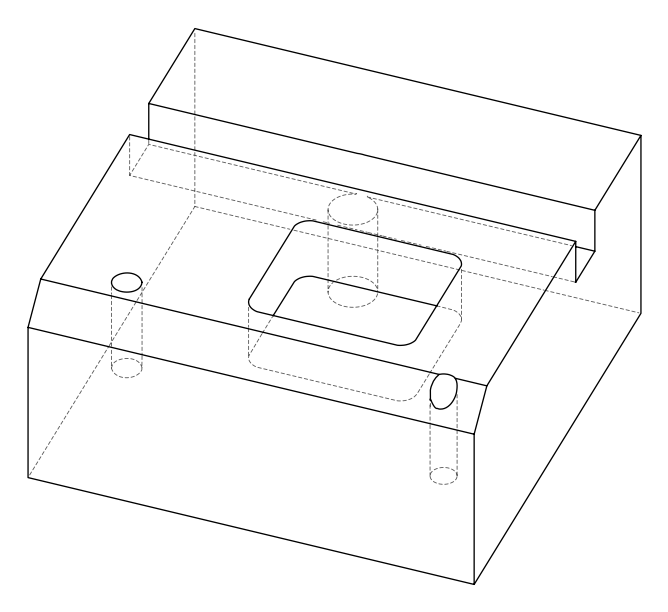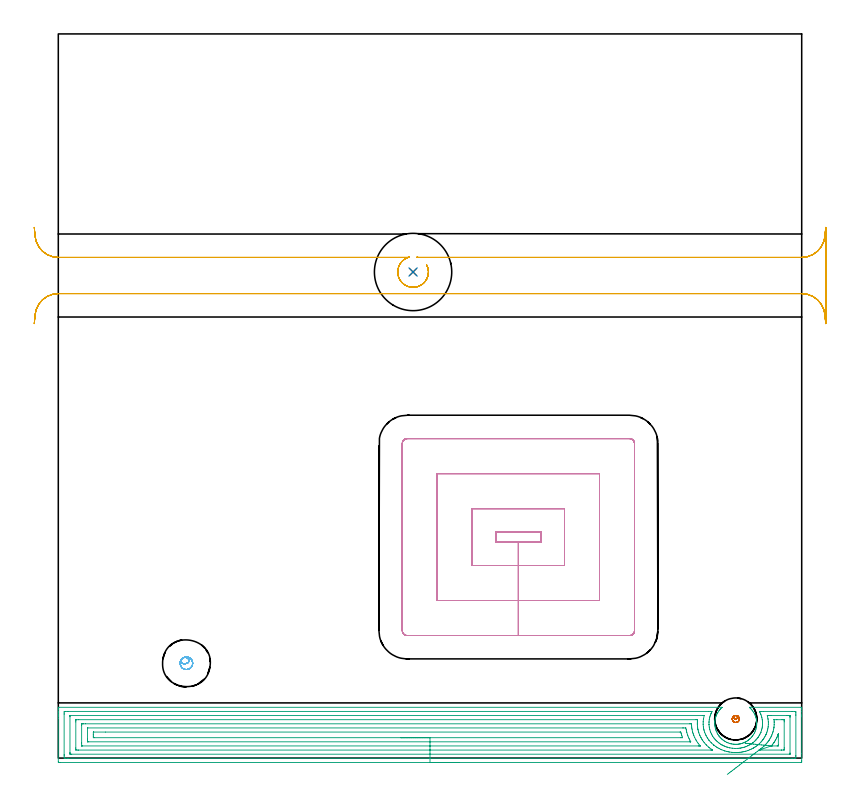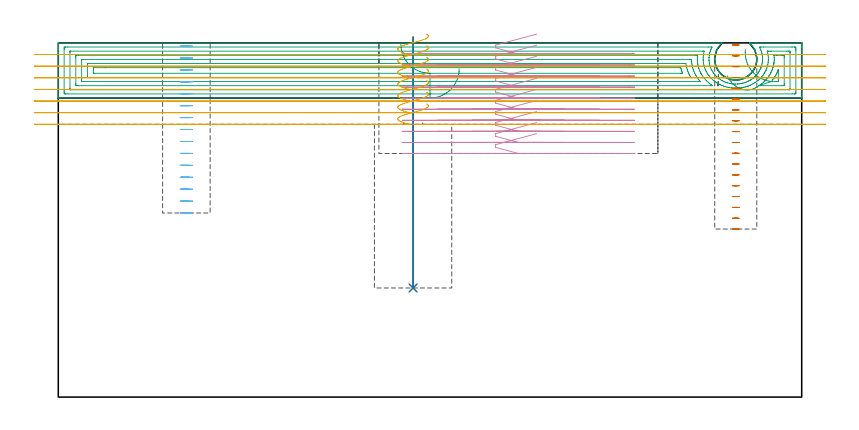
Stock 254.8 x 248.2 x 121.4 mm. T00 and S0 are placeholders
(PLAN: 7 operations, 4 tool changes, 41.4 min)
(1 INDEXABLE_INSERT_DRILL_BLIND_HOLE_FROM_SOLID | STEP1POCKET | NXT0302_005 | 0.35 min | 19004 mm3)
(2 DRILL_TO_ENLARGE_BLIND_HOLE | STEP1POCKET | UGT0301_380 | 0.35 min | 27303 mm3)
(3 AREA_MILL | FG_CHAMFER_SURFACE | UGT0205_001 | 14.44 min | 45490 mm3)
(4 MILL_RECTANGULAR_POCKET | POCKET_RECTANGULAR_STRAIGHT | NXT0201_012 | Follow Part, ap 4, ae 75% | 14.34 min | 299498 mm3)
(5 MILL_RECTANGULAR_SLOT | SLOT_RECTANGULAR | NXT0201_012 | Follow Part, ap 4, ae 75% | 9.81 min | 186563 mm3)
(6 MILL_BLIND_HOLE_FROM_SOLID_MATERIAL | STEP1POCKET_1 | NXT0201_011 | Spiral | 1.28 min | 12168 mm3)
(7 MILL_BLIND_HOLE_FROM_SOLID_MATERIAL_1 | STEP1POCKET_2 | NXT0201_011 | Spiral | 0.83 min | 9509 mm3)
(TOOL NXT0302_005 | Index. Insert Drill 17mm [880-D1700L20-05] | D17 PA176 FL85 Z2)
(TOOL UGT0301_380 | Twist Drill Flat Bottom 26.5 mm | D26.5 PA180 FL165 Z2)
(TOOL UGT0205_001 | Chamfer Mill 20 x 3 x 45 deg. | D20 FL50 Z2)
(TOOL NXT0201_012 | ENDMILL 16mm [2P460-1600-NA 1630] | D16 FL38 Z6)
(TOOL NXT0201_011 | ENDMILL 12mm [2P460-1200-NA 1630] | D12 FL38 Z6)
(OP 1 INDEXABLE_INSERT_DRILL_BLIND_HOLE_FROM_SOLID)
G17 G21 G94 G90
T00 M6
G54
G17 G0 G90 X121.6 Y166.6 S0 M3
G43 Z131.4 H1
G94 G81 G98 Z37.4 F250. R123.4
G80
M5
M2
(OP 2 DRILL_TO_ENLARGE_BLIND_HOLE)
G17 G21 G94 G90
T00 M6
G54
G17 G0 G90 X121.6 Y166.6 S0 M3
G43 Z131.4 H0
G94 G73 G98 Z37.4 F250. Q21. R123.4
G80
M5
M2
(OP 3 AREA_MILL)
G17 G21 G94 G90
T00 M6
G54
G17 G0 G90 X137.4 Y-1.5 S1061 M3
G43 Z131.4 H0
Z112.5
G94 G1 X137.362 Z111.628 F250.
X137.248 Z110.764
X137.059 Z109.912
X136.797 Z109.08
X136.463 Z108.274
X136.06 Z107.5
X135.592 Z106.764
X135.06 Z106.072
X134.471 Z105.429
X133.828 Z104.84
X133.136 Z104.308
X132.4 Z103.84
X131.626 Z103.437
X130.82 Z103.103
X129.988 Z102.841
X129.137 Z102.652
X128.272 Z102.538
X127.4 Z102.5
X0.611
X0.277 Y-1.497 Z102.502
X0.01 Y-1.492 Z102.506
X0. Y-1.222 Z102.776
Y13.565 Z117.56
Y14.174 Z118.168
Y14.734 Z118.731
Y15.063 Z119.059
Y15.624 Z119.62
Y15.952 Z119.947
Y16.609 Z120.609
Y16.987 Z120.987
X0.006 Y17.359 Z121.351
X0.01 Y17.397 Z121.388
X0.165 Y17.4 Z121.4
X227.402
X227.501 Y17.395 Z121.39
X227.494 Y17.353 Z121.352
X227.421 Y17.286 Z121.286
X227.369 Y17.238 Z121.238
X227.093 Y16.972 Z120.972
X226.951 Y16.825 Z120.825
X226.817 Y16.677 Z120.677
X226.691 Y16.53 Z120.53
X226.438 Y16.211 Z120.211
X226.063 Y15.645 Z119.645
X225.815 Y15.207 Z119.207
X225.596 Y14.76 Z118.76
X225.546 Y14.644 Z118.644
X225.406 Y14.261 Z118.261
X225.285 Y13.875 Z117.875
X225.174 Y13.434 Z117.434
X225.091 Y12.99 Z116.99
X225.038 Y12.548 Z116.548
X225.012 Y12.105 Z116.105
X225.013 Y11.662 Z115.662
X225.04 Y11.22 Z115.22
X225.096 Y10.776 Z114.776
X225.181 Y10.335 Z114.335
X225.296 Y9.89 Z113.89
X225.432 Y9.45 Z113.45
X225.546 Y9.158 Z113.158
X225.831 Y8.565 Z112.565
X226.086 Y8.118 Z112.118
X226.37 Y7.68 Z111.68
X226.438 Y7.586 Z111.586
X226.506 Y7.505 Z111.505
X226.774 Y7.184 Z111.183
X226.887 Y7.061 Z111.059
X227.129 Y6.796 Z110.794
X227.33 Y6.602 Z110.6
X227.402 Y6.543 Z110.541
X227.762 Y6.245 Z110.245
X228.223 Y5.9 Z109.9
X228.537 Y5.715 Z109.715
X228.664 Y5.64 Z109.639
X229.115 Y5.405 Z109.402
X229.558 Y5.212 Z109.212
X230.007 Y5.045 Z109.043
X230.067 Y5.026 Z109.024
X230.081 Y5.023 Z109.02
X230.482 Y4.917 Z108.916
X230.57 Y4.898 Z108.897
X230.899 Y4.829 Z108.825
X231.345 Y4.762 Z108.756
X231.54 Y4.745 Z108.736
X231.792 Y4.72 Z108.714
X231.867 Y4.717 Z108.711
X231.894 Y4.716 Z108.709
X232.008 Y4.713 Z108.701
X232.126 Y4.704
X232.134 Y4.703
X232.294 Y4.708 Z108.702
X232.359 Y4.712 Z108.7
X232.461 Z108.704
X232.684 Y4.722 Z108.72
X233.131 Y4.769 Z108.769
X233.24 Y4.787 Z108.787
X233.576 Y4.842 Z108.839
X233.652 Y4.86 Z108.855
X233.834 Y4.898 Z108.897
X233.956 Y4.926 Z108.924
X234.333 Y5.026 Z109.024
X234.431 Y5.059 Z109.057
X234.468 Y5.071 Z109.069
X234.545 Y5.101 Z109.098
X234.917 Y5.243 Z109.242
X235.052 Y5.303 Z109.302
X235.361 Y5.44 Z109.438
X235.438 Y5.482 Z109.478
X235.781 Y5.664 Z109.663
X235.864 Y5.713 Z109.713
X236.191 Y5.91 Z109.91
X236.253 Y5.953 Z109.952
X236.374 Y6.045 Z110.045
X236.538 Y6.172 Z110.167
X236.723 Y6.313 Z110.311
X237.078 Y6.616 Z110.612
X237.145 Y6.673 Z110.67
X237.224 Y6.749 Z110.747
X237.272 Y6.796 Z110.794
X237.664 Y7.231 Z111.229
X237.887 Y7.505 Z111.5
X237.992 Y7.63 Z111.63
X238.037 Y7.686 Z111.686
X238.316 Y8.121 Z112.121
X238.572 Y8.565 Z112.565
X238.761 Y8.95 Z112.95
X238.93 Y9.342 Z113.342
X238.967 Y9.45 Z113.45
X239.104 Y9.89 Z113.89
X239.219 Y10.335 Z114.335
X239.304 Y10.776 Z114.776
X239.36 Y11.22 Z115.22
X239.387 Y11.662 Z115.662
X239.388 Y12.105 Z116.105
X239.362 Y12.548 Z116.548
X239.309 Y12.99 Z116.99
X239.226 Y13.434 Z117.434
X239.113 Y13.875 Z117.875
X238.93 Y14.457 Z118.457
X238.801 Y14.76 Z118.76
X238.585 Y15.207 Z119.207
X238.338 Y15.645 Z119.645
X238.037 Y16.112 Z120.112
X237.876 Y16.323 Z120.323
X237.709 Y16.53 Z120.53
X237.516 Y16.751 Z120.751
X237.306 Y16.972 Z120.972
X237.224 Y17.052 Z121.052
X237.077 Y17.194 Z121.193
X236.93 Y17.326 Z121.325
X236.89 Y17.374 Z121.373
X236.977 Y17.391 Z121.39
X237.199 Y17.398 Z121.398
X254.635 Y17.4 Z121.4
X254.79 Y17.397 Z121.388
X254.794 Y17.359 Z121.351
X254.8 Y16.987 Z120.986
Y16.609 Z120.609
Y15.952 Z119.947
Y14.734 Z118.731
Y14.174 Z118.168
Y1.504 Z105.501
Y-0.941 Z103.056
X254.798 Y-1.223 Z102.774
X254.79 Y-1.492 Z102.506
X254.521 Y-1.499 Z102.499
X127.4 Y-1.5 Z102.5
Y-0.086 Z103.914
X3.324
X2.429 Y-0.084 Z103.916
X2.397 Y-0.082 Z103.918
X2.01 Y-0.052 Z103.948
X2.003 Y0.341 Z104.341
X2.001 Y0.837 Z104.837
X2. Y1.232 Z105.232
X2.001 Y15.063 Z119.063
X2.002 Y15.456 Z119.456
X2.01 Y15.952 Z119.952
X2.366 Y15.983 Z119.983
X2.397 Y15.984 Z119.984
X3.256 Y15.986 Z119.986
X222.904
X223.8 Y15.983 Z119.983
X223.831 Y15.981 Z119.981
X224.072 Y15.952 Z119.952
X223.992 Y15.792 Z119.792
X223.831 Y15.474 Z119.474
X223.701 Y15.193 Z119.193
X223.646 Y15.063 Z119.063
X223.457 Y14.546 Z118.546
X223.34 Y14.174 Z118.174
X223.258 Y13.855 Z117.855
X223.139 Y13.285 Z117.285
X223.109 Y13.115 Z117.115
X223.033 Y12.396 Z116.396
X223.027 Y12.307 Z116.307
X223.028 Y11.506 Z115.506
X223.03 Y11.414 Z115.414
X223.119 Y10.617 Z114.617
X223.156 Y10.4 Z114.4
X223.315 Y9.728 Z113.728
X223.47 Y9.199 Z113.199
X223.606 Y8.839 Z112.839
X223.831 Y8.34 Z112.34
X224.036 Y7.95 Z111.95
X224.298 Y7.485 Z111.485
X224.583 Y7.061 Z111.061
X224.724 Y6.869 Z110.869
X225.045 Y6.487 Z110.487
X225.329 Y6.172 Z110.172
X225.617 Y5.873 Z109.873
X225.93 Y5.595 Z109.595
X226.31 Y5.283 Z109.283
X226.509 Y5.133 Z109.133
X227.028 Y4.766 Z108.766
X227.402 Y4.545 Z108.545
X227.462 Y4.512 Z108.512
X227.69 Y4.394 Z108.394
X228.095 Y4.195 Z108.195
X228.295 Y4.108 Z108.108
X228.784 Y3.907 Z107.907
X229.188 Y3.762 Z107.762
X229.3 Y3.727 Z107.727
X230.09 Y3.523 Z107.523
X230.178 Y3.504 Z107.504
X230.974 Y3.377 Z107.377
X231.118 Y3.361 Z107.361
X231.867 Y3.303 Z107.303
X232.077 Y3.295 Z107.295
X232.76 Y3.314 Z107.314
X232.939 Y3.326 Z107.326
X233.652 Y3.409 Z107.409
X233.737 Y3.42 Z107.42
X234.228 Y3.504 Z107.504
X234.585 Y3.583 Z107.583
X234.638 Y3.596 Z107.596
X235.096 Y3.726 Z107.726
X235.438 Y3.841 Z107.841
X235.838 Y3.995 Z107.995
X236.331 Y4.207 Z108.207
X236.459 Y4.266 Z108.266
X236.712 Y4.394 Z108.394
X237.042 Y4.575 Z108.575
X237.224 Y4.682 Z108.682
X237.595 Y4.913 Z108.913
X238.108 Y5.287 Z109.287
X238.117 Y5.294 Z109.294
X238.591 Y5.7 Z109.7
X238.733 Y5.823 Z109.823
X239.01 Y6.094 Z110.094
X239.047 Y6.134 Z110.134
X239.08 Y6.172 Z110.172
X239.459 Y6.614 Z110.614
X239.824 Y7.061 Z111.061
X239.858 Y7.105 Z111.105
X239.903 Y7.172 Z111.172
X240.198 Y7.656 Z111.656
X240.367 Y7.95 Z111.95
X240.514 Y8.23 Z112.23
X240.795 Y8.821 Z112.821
X240.801 Y8.834 Z112.834
X240.803 Y8.839 Z112.839
X241.021 Y9.503 Z113.503
X241.085 Y9.728 Z113.728
X241.204 Y10.211 Z114.211
X241.281 Y10.617 Z114.617
X241.327 Y10.977 Z114.977
X241.369 Y11.506 Z115.506
X241.378 Y11.816 Z115.816
X241.363 Y12.396 Z116.396
X241.336 Y12.747 Z116.747
X241.261 Y13.285 Z117.285
X241.154 Y13.817 Z117.817
X241.057 Y14.174 Z118.174
X240.997 Y14.374 Z118.374
X240.795 Y14.978 Z118.978
X240.76 Y15.063 Z119.063
X240.733 Y15.125 Z119.125
X240.469 Y15.665 Z119.665
X240.329 Y15.952 Z119.952
X240.766 Y15.982 Z119.982
X240.795 Y15.983 Z119.983
X241.656 Y15.984 Z119.984
X251.477 Y15.985 Z119.985
X252.371 Y15.984 Z119.984
X252.403 Y15.982 Z119.982
X252.79 Y15.952 Z119.952
X252.797 Y15.56 Z119.56
X252.799 Y15.063 Z119.063
X252.8 Y14.668 Z118.668
X252.799 Y0.837 Z104.837
X252.798 Y0.444 Z104.444
X252.79 Y-0.052 Z103.948
X252.434 Y-0.083 Z103.917
X252.403 Y-0.084 Z103.916
X251.544 Y-0.086 Z103.914
X127.4
Y1.328 Z105.328
X4.582 Y1.329 Z105.329
X4.183 Y1.331 Z105.331
X4.05 Y1.333 Z105.333
X4.011 Y1.335 Z105.335
X4.007 Y1.423 Z105.423
X4.003 Y1.544 Z105.544
X4.001 Y1.726 Z105.726
X4. Y1.908 Z105.908
X4.001 Y14.174 Z118.174
X4.002 Y14.354 Z118.354
X4.01 Y14.537 Z118.537
X4.017 Y14.566 Z118.566
X4.034 Y14.567 Z118.567
X4.083 Y14.57 Z118.57
X4.183 Y14.571 Z118.571
X220.753
X221.152 Y14.569 Z118.569
X221.285 Y14.568 Z118.568
X221.38 Y14.565 Z118.565
X221.152 Y13.499 Z117.499
X221.12 Y13.317 Z117.317
X221.116 Y13.285 Z117.285
X221.039 Y12.509 Z116.509
X221.035 Y12.396 Z116.396
X221.025 Y11.633 Z115.633
X221.031 Y11.506 Z115.506
X221.099 Y10.67 Z114.67
X221.106 Y10.617 Z114.617
X221.152 Y10.297 Z114.297
X221.281 Y9.728 Z113.728
X221.321 Y9.56 Z113.56
X221.539 Y8.839 Z112.839
X221.787 Y8.207 Z112.207
X221.909 Y7.95 Z111.95
X222.045 Y7.672 Z111.672
X222.39 Y7.061 Z111.061
X222.602 Y6.721 Z110.721
X222.938 Y6.224 Z110.224
X222.978 Y6.172 Z110.172
X223.152 Y5.959 Z109.959
X223.762 Y5.283 Z109.283
X223.831 Y5.211 Z109.211
X224.647 Y4.47 Z108.47
X224.724 Y4.407 Z108.407
X224.742 Y4.394 Z108.394
X225.25 Y4.026 Z108.026
X225.617 Y3.771 Z107.771
X226.055 Y3.504 Z107.504
X226.509 Y3.257 Z107.257
X227.013 Y3.003 Z107.003
X227.402 Y2.84 Z106.84
X227.96 Y2.615 Z106.615
X228.295 Y2.496 Z106.496
X228.473 Y2.438 Z106.438
X229.188 Y2.255 Z106.255
X229.66 Y2.145 Z106.145
X230.081 Y2.074 Z106.074
X230.726 Y1.973 Z105.973
X230.974 Y1.949 Z105.949
X231.698 Y1.894 Z105.894
X231.867 Y1.887 Z105.887
X232.592 Y1.893 Z105.893
X232.76 Y1.898 Z105.898
X233.113 Y1.917 Z105.917
X233.429 Y1.949 Z105.949
X233.652 Y1.975 Z105.975
X234.219 Y2.051 Z106.051
X234.545 Y2.109 Z106.109
X234.97 Y2.193 Z106.193
X235.438 Y2.305 Z106.305
X235.684 Y2.371 Z106.371
X236.331 Y2.57 Z106.57
X236.365 Y2.582 Z106.582
X236.454 Y2.615 Z106.615
X236.999 Y2.839 Z106.839
X237.224 Y2.936 Z106.936
X237.617 Y3.113 Z107.113
X238.117 Y3.37 Z107.37
X238.204 Y3.418 Z107.418
X238.356 Y3.504 Z107.504
X238.759 Y3.754 Z107.754
X239.01 Y3.913 Z107.913
X239.286 Y4.118 Z108.118
X239.651 Y4.394 Z108.394
X239.79 Y4.505 Z108.505
X239.903 Y4.599 Z108.599
X240.269 Y4.918 Z108.918
X240.643 Y5.283 Z109.283
X240.718 Y5.36 Z109.36
X240.795 Y5.444 Z109.444
X241.131 Y5.837 Z109.837
X241.409 Y6.172 Z110.172
X241.532 Y6.328 Z110.328
X241.688 Y6.539 Z110.539
X241.891 Y6.859 Z110.859
X242.013 Y7.061 Z111.061
X242.221 Y7.42 Z111.42
X242.495 Y7.95 Z111.95
X242.523 Y8.008 Z112.008
X242.581 Y8.133 Z112.133
X242.783 Y8.638 Z112.638
X242.852 Y8.839 Z112.839
X243.005 Y9.306 Z113.306
X243.115 Y9.728 Z113.728
X243.185 Y10.016 Z114.016
X243.289 Y10.617 Z114.617
X243.312 Y10.778 Z114.778
X243.373 Y11.506 Z115.506
X243.378 Y11.602 Z115.602
X243.367 Y12.396 Z116.396
X243.362 Y12.507 Z116.507
X243.271 Y13.285 Z117.285
X243.237 Y13.521 Z117.521
X243.092 Y14.174 Z118.174
X243.044 Y14.387 Z118.387
X243.013 Y14.524 Z118.524
X243.005 Y14.558 Z118.558
X243.022 Y14.563 Z118.563
X243.08 Y14.566 Z118.566
X243.474 Y14.569 Z118.569
X243.969 Y14.57 Z118.57
X244.367
X249.724 Y14.571 Z118.571
X250.219
X250.617 Y14.568 Z118.568
X250.749 Y14.566 Z118.566
X250.789 Y14.564 Z118.564
X250.793 Y14.477 Z118.477
X250.797 Y14.356 Z118.356
X250.799 Y14.174 Z118.174
X250.8 Y13.992 Z117.992
X250.799 Y1.726 Z105.726
X250.798 Y1.546 Z105.546
X250.79 Y1.363 Z105.363
X250.783 Y1.334 Z105.334
X250.766 Y1.333 Z105.333
X250.717 Y1.33 Z105.33
X250.617 Y1.329 Z105.329
X127.4 Y1.328 Z105.328
Y2.743 Z106.743
X6.862
X6.733 Y2.744 Z106.744
X6.073 Y2.75 Z106.75
X6.01 Y2.762 Z106.762
X6.007 Y2.859 Z106.859
X6.003 Y3.064 Z107.064
X6. Y3.473 Z107.473
Y12.396 Z116.396
X6.003 Y12.825 Z116.825
X6.007 Y13.039 Z117.039
X6.01 Y13.14 Z117.14
X6.103 Y13.151 Z117.151
X6.862 Y13.156 Z117.156
X6.99 Y13.157 Z117.157
X218.602
X218.885 Y13.154 Z117.154
X219.027 Y13.15 Z117.15
X219.084 Y13.147 Z117.147
X219.082 Y13.106 Z117.106
X219.053 Y12.707 Z116.707
X219.036 Y12.396 Z116.396
X219.027 Y11.844 Z115.844
X219.031 Y11.506 Z115.506
X219.076 Y10.907 Z114.907
X219.109 Y10.617 Z114.617
X219.152 Y10.285 Z114.285
X219.224 Y9.87 Z113.87
X219.256 Y9.728 Z113.728
X219.366 Y9.252 Z113.252
X219.488 Y8.839 Z112.839
X219.542 Y8.665 Z112.665
X219.818 Y7.95 Z111.95
X219.937 Y7.673 Z111.673
X220.198 Y7.122 Z111.122
X220.231 Y7.061 Z111.061
X220.259 Y7.011 Z111.011
X220.57 Y6.475 Z110.475
X220.759 Y6.172 Z110.172
X221.152 Y5.598 Z109.598
X221.405 Y5.283 Z109.283
X222.045 Y4.558 Z108.558
X222.203 Y4.394 Z108.394
X222.938 Y3.728 Z107.728
X223.196 Y3.504 Z107.504
X223.831 Y3.028 Z107.028
X224.175 Y2.773 Z106.773
X224.203 Y2.752 Z106.752
X224.178 Y2.75 Z106.75
X224.063 Y2.746 Z106.746
X223.831 Y2.743 Z106.743
X223.703
X127.4
Y4.157 Z108.157
X8.251 Y4.158 Z108.158
X8.125 Y4.16 Z108.16
X8.041 Y4.164 Z108.164
X8.009 Y4.167 Z108.167
X8.008 Y4.18 Z108.18
X8.004 Y4.394 Z108.394
X8. Y5.038 Z109.038
Y5.283 Z109.283
X8.001 Y11.261 Z115.261
X8.005 Y11.506 Z115.506
X8.01 Y11.667 Z115.667
X8.022 Y11.736 Z115.736
X8.172 Y11.739 Z115.739
X8.411 Y11.742 Z115.742
X8.647 Y11.743 Z115.743
X9.303
X216.45
X216.688 Y11.742 Z115.742
X216.925 Y11.738 Z115.738
X216.991 Y11.736 Z115.736
X217.012 Y11.729 Z115.729
X217.052 Y11.144 Z115.144
X217.104 Y10.617 Z114.617
X217.162 Y10.145 Z114.145
X217.241 Y9.728 Z113.728
X217.396 Y9.023 Z113.023
X217.447 Y8.839 Z112.839
X217.581 Y8.379 Z112.379
X217.74 Y7.95 Z111.95
X217.837 Y7.694 Z111.694
X218.12 Y7.061 Z111.061
X218.474 Y6.362 Z110.362
X218.579 Y6.172 Z110.172
X218.714 Y5.932 Z109.932
X219.146 Y5.283 Z109.283
X219.366 Y4.961 Z108.961
X219.83 Y4.394 Z108.394
X219.95 Y4.248 Z108.248
X219.992 Y4.197 Z108.197
X220.012 Y4.168 Z108.168
X220.013 Y4.164 Z108.164
X219.999 Y4.162 Z108.162
X219.842 Y4.159 Z108.159
X219.604 Y4.157 Z108.157
X219.366
X127.4
Y5.571 Z109.571
X10.433 Y5.572 Z109.572
X10.142 Y5.573 Z109.573
X10.055 Y5.576 Z109.576
X10.018 Y5.578 Z109.578
X10.01 Y5.595 Z109.595
X10.003 Y5.71 Z109.71
X10.001 Y6.172 Z110.172
X10. Y6.603 Z110.603
X10.002 Y10.158 Z114.158
X10.008 Y10.303 Z114.303
X10.01 Y10.322 Z114.322
X10.02 Y10.324 Z114.324
X10.056 Y10.327 Z114.327
X10.131 Y10.328 Z114.328
X214.009 Y10.329 Z114.329
X214.3 Y10.328 Z114.328
X214.902 Y10.324 Z114.324
X215.094 Y10.322 Z114.322
X215.216 Y9.728 Z113.728
X215.299 Y9.333 Z113.333
X215.418 Y8.839 Z112.839
X215.613 Y8.132 Z112.132
X215.675 Y7.95 Z111.95
X215.795 Y7.617 Z111.617
X216.026 Y7.061 Z111.061
X216.195 Y6.663 Z110.663
X216.447 Y6.172 Z110.172
X216.688 Y5.707 Z109.707
X216.734 Y5.618 Z109.618
X216.75 Y5.583 Z109.583
X216.751 Y5.575 Z109.575
X216.75 Y5.574 Z109.574
X216.73 Y5.572 Z109.572
X216.688 Y5.571 Z109.571
X216.398
X127.4
Y6.985 Z110.985
X12.294 Y6.986 Z110.986
X12.219 Y6.987 Z110.987
X12.143 Y6.989 Z110.989
X12.01 Y6.995 Z110.995
X12.007 Y7.061 Z111.061
X12.002 Y7.277 Z111.277
X12. Y7.95 Z111.95
X12.001 Y8.167 Z112.167
X12.008 Y8.839 Z112.839
X12.01 Y8.892 Z112.892
X12.023 Y8.908 Z112.908
X12.067 Y8.911 Z112.911
X12.144 Y8.914 Z112.914
X16.147 Y8.915 Z112.915
X213.116 Y8.914 Z112.914
X213.192 Y8.912 Z112.912
X213.337 Y8.908 Z112.908
X213.372 Y8.839 Z112.839
X213.47 Y8.487 Z112.487
X213.631 Y7.95 Z111.95
X213.724 Y7.654 Z111.654
X213.892 Y7.178 Z111.178
X213.937 Y7.061 Z111.061
X213.957 Y7.008 Z111.008
X213.96 Y6.995 Z110.995
X213.959 Y6.994 Z110.994
X213.925 Y6.992 Z110.992
X213.724 Y6.988 Z110.988
X213.42 Y6.986 Z110.986
X213.268 Y6.985 Z110.985
X127.4
X126.528 Z111.023
X125.664 Z111.137
X124.812 Z111.326
X123.98 Z111.588
X123.174 Z111.922
X122.4 Z112.325
X121.664 Z112.794
X120.972 Z113.325
X120.329 Z113.914
X119.74 Z114.557
X119.208 Z115.25
X118.74 Z115.985
X118.337 Z116.759
X118.003 Z117.565
X117.741 Z118.397
X117.552 Z119.249
X117.438 Z120.114
X117.4 Z120.985
G0 Z131.4
X229.298 Y-5.602
Z110.101
G1 X229.683 Y-5.307 Z109.376
X230.117 Y-4.975 Z108.696
X230.597 Y-4.608 Z108.066
X231.118 Y-4.209 Z107.491
X231.677 Y-3.781 Z106.976
X232.27 Y-3.327 Z106.524
X232.891 Y-2.852 Z106.139
X233.537 Y-2.357 Z105.823
X234.202 Y-1.848 Z105.58
X234.882 Y-1.328 Z105.41
X235.57 Y-0.801 Z105.316
X236.263 Y-0.271 Z105.297
X236.954 Y0.259 Z105.355
X237.639 Y0.783 Z105.488
X238.311 Y1.298 Z105.696
X238.967 Y1.8 Z105.977
X239.601 Y2.285 Z106.329
X240.208 Y2.75 Z106.75
X240.247 Y2.78 Z106.78
X240.328 Y2.839 Z106.839
X240.407 Y2.895 Z106.895
X240.47 Y2.94 Z106.94
X240.633 Y3.06 Z107.06
X240.795 Y3.182 Z107.182
X240.977 Y3.323 Z107.323
X241.203 Y3.504 Z107.504
X241.688 Y3.913 Z107.913
X241.942 Y4.141 Z108.141
X242.199 Y4.394 Z108.394
X242.386 Y4.588 Z108.588
X242.581 Y4.798 Z108.798
X242.806 Y5.059 Z109.059
X242.992 Y5.283 Z109.283
X243.206 Y5.55 Z109.55
X243.474 Y5.902 Z109.902
X243.582 Y6.065 Z110.065
X243.648 Y6.172 Z110.172
X243.918 Y6.619 Z110.619
X244.166 Y7.061 Z111.061
X244.236 Y7.191 Z111.191
X244.367 Y7.449 Z111.449
X244.521 Y7.796 Z111.796
X244.584 Y7.95 Z111.95
X244.771 Y8.436 Z112.436
X244.905 Y8.839 Z112.839
X244.988 Y9.11 Z113.11
X245.15 Y9.728 Z113.728
X245.171 Y9.817 Z113.817
X245.26 Y10.305 Z114.305
X245.301 Y10.577 Z114.577
X245.305 Y10.617 Z114.617
X245.369 Y11.397 Z115.397
X245.372 Y11.506 Z115.506
X245.371 Y12.284 Z116.284
X245.365 Y12.396 Z116.396
X245.313 Y13.135 Z117.135
X245.318 Y13.15 Z117.15
X245.339 Y13.152 Z117.152
X245.391 Y13.154 Z117.154
X246.153 Y13.156 Z117.156
X246.282
X248.068
X248.727 Y13.15 Z117.15
X248.79 Y13.138 Z117.138
X248.793 Y13.041 Z117.041
X248.797 Y12.836 Z116.836
X248.8 Y12.427 Z116.427
Y3.504 Z107.504
X248.797 Y3.075 Z107.075
X248.793 Y2.861 Z106.861
X248.79 Y2.76 Z106.76
X248.697 Y2.749 Z106.749
X247.938 Y2.744 Z106.744
X247.81 Y2.743 Z106.743
X240.667
X240.208 Y2.75 Z106.75
X244.394 Y4.166 Z108.166
X244.88 Y4.772 Z108.772
X245.26 Y5.258 Z109.258
X245.27 Y5.272 Z109.272
X245.277 Y5.283 Z109.283
X245.61 Y5.823 Z109.823
X245.819 Y6.172 Z110.172
X245.94 Y6.384 Z110.384
X246.153 Y6.778 Z110.778
X246.247 Y6.967 Z110.967
X246.29 Y7.061 Z111.061
X246.415 Y7.344 Z111.344
X246.518 Y7.586 Z111.586
X246.665 Y7.95 Z111.95
X246.689 Y8.014 Z112.014
X246.768 Y8.227 Z112.227
X246.777 Y8.246 Z112.246
X246.786 Y8.264 Z112.264
X246.79 Y8.25 Z112.25
X246.797 Y8.197 Z112.197
X246.799 Y7.95 Z111.95
X246.8 Y7.626 Z111.626
X246.799 Y4.639 Z108.639
X246.795 Y4.394 Z108.394
X246.79 Y4.233 Z108.233
X246.778 Y4.164 Z108.164
X246.628 Y4.161 Z108.161
X246.389 Y4.158 Z108.158
X244.785 Y4.157 Z108.157
X244.626 Y4.158 Z108.158
X244.499 Y4.16 Z108.16
X244.416 Y4.164 Z108.164
X244.394 Y4.166 Z108.166
X243.535 Y4.253 Z108.292
X242.691 Y4.339 Z108.492
X241.866 Y4.423 Z108.766
X241.069 Y4.504 Z109.11
X240.305 Y4.582 Z109.524
X239.579 Y4.656 Z110.002
X238.898 Y4.725 Z110.543
X238.266 Y4.789 Z111.141
X237.688 Y4.848 Z111.792
X237.169 Y4.901 Z112.491
X236.713 Y4.947 Z113.233
X236.323 Y4.987 Z114.012
X236.001 Y5.019 Z114.823
X235.752 Y5.045 Z115.658
X235.575 Y5.063 Z116.512
X235.474 Y5.073 Z117.379
X235.448 Y5.076 Z118.251
X235.497 Y5.071 Z119.122
G0 Z131.4
M5
M2
(OP 4 MILL_RECTANGULAR_POCKET)
G17 G21 G94 G90
T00 M6
G54
G17 G0 G90 X163.941 Y77.5 S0 M3
G43 Z131.4 H1
Z124.4
G94 G1 X149.9 Z120.638 F250.
Y74. Z119.7
X157.7 Z117.61
X165.5 F500.
Y77.5
X149.9
Y74.
X157.7
Y66.
X173.5
Y85.5
X141.9
Y66.
X157.7
Y54.
X185.5
Y97.5
X129.9
Y54.
X157.7
Y42.
X195.8
G3 X197.5 Y43.7 R1.7
G1 Y107.8
G3 X195.8 Y109.5 R1.7
G1 X119.6
G3 X117.9 Y107.8 R1.7
G1 Y43.7
G3 X119.6 Y42. R1.7
G1 X157.7
X158.7
G0 X163.941 Y77.5 Z120.61
G1 X149.9 Z116.848 F250.
Y74. Z115.91
X157.7 Z113.82
X165.5 F500.
Y77.5
X149.9
Y74.
X157.7
Y66.
X173.5
Y85.5
X141.9
Y66.
X157.7
Y54.
X185.5
Y97.5
X129.9
Y54.
X157.7
Y42.
X195.8
G3 X197.5 Y43.7 R1.7
G1 Y107.8
G3 X195.8 Y109.5 R1.7
G1 X119.6
G3 X117.9 Y107.8 R1.7
G1 Y43.7
G3 X119.6 Y42. R1.7
G1 X157.7
X158.7
G0 X163.941 Y77.5 Z116.82
G1 X149.9 Z113.058 F250.
Y74. Z112.12
X157.7 Z110.03
X165.5 F500.
Y77.5
X149.9
Y74.
X157.7
Y66.
X173.5
Y85.5
X141.9
Y66.
X157.7
Y54.
X185.5
Y97.5
X129.9
Y54.
X157.7
Y42.
X195.8
G3 X197.5 Y43.7 R1.7
G1 Y107.8
G3 X195.8 Y109.5 R1.7
G1 X119.6
G3 X117.9 Y107.8 R1.7
G1 Y43.7
G3 X119.6 Y42. R1.7
G1 X157.7
X158.7
G0 X163.941 Y77.5 Z113.03
G1 X149.9 Z109.268 F250.
Y74. Z108.33
X157.7 Z106.24
X165.5 F500.
Y77.5
X149.9
Y74.
X157.7
Y66.
X173.5
Y85.5
X141.9
Y66.
X157.7
Y54.
X185.5
Y97.5
X129.9
Y54.
X157.7
Y42.
X195.8
G3 X197.5 Y43.7 R1.7
G1 Y107.8
G3 X195.8 Y109.5 R1.7
G1 X119.6
G3 X117.9 Y107.8 R1.7
G1 Y43.7
G3 X119.6 Y42. R1.7
G1 X157.7
X158.7
G0 X163.941 Y77.5 Z109.24
G1 X149.9 Z105.478 F250.
Y74. Z104.54
X157.7 Z102.45
X165.5 F500.
Y77.5
X149.9
Y74.
X157.7
Y66.
X173.5
Y85.5
X141.9
Y66.
X157.7
Y54.
X185.5
Y97.5
X129.9
Y54.
X157.7
Y42.
X195.8
G3 X197.5 Y43.7 R1.7
G1 Y107.8
G3 X195.8 Y109.5 R1.7
G1 X119.6
G3 X117.9 Y107.8 R1.7
G1 Y43.7
G3 X119.6 Y42. R1.7
G1 X157.7
X158.7
G0 X163.941 Y77.5 Z105.45
G1 X149.9 Z101.688 F250.
Y74. Z100.75
X157.7 Z98.66
X165.5 F500.
Y77.5
X149.9
Y74.
X157.7
Y66.
X173.5
Y85.5
X141.9
Y66.
X157.7
Y54.
X185.5
Y97.5
X129.9
Y54.
X157.7
Y42.
X195.8
G3 X197.5 Y43.7 R1.7
G1 Y107.8
G3 X195.8 Y109.5 R1.7
G1 X119.6
G3 X117.9 Y107.8 R1.7
G1 Y43.7
G3 X119.6 Y42. R1.7
G1 X157.7
X158.7
G0 X163.941 Y77.5 Z101.66
G1 X149.9 Z97.898 F250.
Y74. Z96.96
X157.7 Z94.87
X165.5 F500.
Y77.5
X149.9
Y74.
X157.7
Y66.
X173.5
Y85.5
X141.9
Y66.
X157.7
Y54.
X185.5
Y97.5
X129.9
Y54.
X157.7
Y42.
X195.8
G3 X197.5 Y43.7 R1.7
G1 Y107.8
G3 X195.8 Y109.5 R1.7
G1 X119.6
G3 X117.9 Y107.8 R1.7
G1 Y43.7
G3 X119.6 Y42. R1.7
G1 X157.7
X158.7
G0 X163.941 Y77.5 Z97.87
G1 X149.9 Z94.108 F250.
Y74. Z93.17
X157.7 Z91.08
X165.5 F500.
Y77.5
X149.9
Y74.
X157.7
Y66.
X173.5
Y85.5
X141.9
Y66.
X157.7
Y54.
X185.5
Y97.5
X129.9
Y54.
X157.7
Y42.
X195.8
G3 X197.5 Y43.7 R1.7
G1 Y107.8
G3 X195.8 Y109.5 R1.7
G1 X119.6
G3 X117.9 Y107.8 R1.7
G1 Y43.7
G3 X119.6 Y42. R1.7
G1 X157.7
X158.7
G0 X163.941 Y77.5 Z94.08
G1 X149.9 Z90.318 F250.
Y74. Z89.38
X157.7 Z87.29
X165.5 F500.
Y77.5
X149.9
Y74.
X157.7
Y66.
X173.5
Y85.5
X141.9
Y66.
X157.7
Y54.
X185.5
Y97.5
X129.9
Y54.
X157.7
Y42.
X195.8
G3 X197.5 Y43.7 R1.7
G1 Y107.8
G3 X195.8 Y109.5 R1.7
G1 X119.6
G3 X117.9 Y107.8 R1.7
G1 Y43.7
G3 X119.6 Y42. R1.7
G1 X157.7
X158.7
G0 X163.941 Y77.5 Z90.29
G1 X149.9 Z86.528 F250.
Y74. Z85.59
X157.7 Z83.5
X165.5 F500.
Y77.5
X149.9
Y74.
X157.7
Y66.
X173.5
Y85.5
X141.9
Y66.
X157.7
Y54.
X185.5
Y97.5
X129.9
Y54.
X157.7
Y42.
X195.8
G3 X197.5 Y43.7 R1.7
G1 Y107.8
G3 X195.8 Y109.5 R1.7
G1 X119.6
G3 X117.9 Y107.8 R1.7
G1 Y43.7
G3 X119.6 Y42. R1.7
G1 X157.7
X158.7
G0 Z131.4
M5
M2
(OP 5 MILL_RECTANGULAR_SLOT)
G17 G21 G94 G90
T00 M6
G54
G17 G0 G90 X-8.23 Y148.903 S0 M3
G43 Z131.4 H1
Z117.414
G94 G1 X-7.97 Y151.892 F250.
G2 X0. Y159.2 R8. F500.
G1 X254.8
G2 X262.77 Y151.892 R8.
G1 X263.03 Y148.904 F250.
Y181.896
X262.77 Y178.908
G2 X254.8 Y171.6 R8. F500.
G1 X123.381
X122.933 Y171.688
G0 X126.189 Y169.134 Z124.4
G1 X126.466 Y168.599 Z124.238 F250.
X126.736 Y167.733 Z123.995
X126.855 Y166.834 Z123.752
X126.817 Y165.928 Z123.509
X126.624 Y165.042 Z123.266
X126.282 Y164.202 Z123.023
X125.8 Y163.434 Z122.78
X125.194 Y162.759 Z122.537
X124.481 Y162.199 Z122.294
X123.682 Y161.77 Z122.051
X122.821 Y161.484 Z121.808
X121.924 Y161.35 Z121.565
X121.6 Z121.479
X121.276 Z121.392
X120.379 Y161.484 Z121.149
X119.518 Y161.77 Z120.906
X118.719 Y162.199 Z120.663
X118.006 Y162.759 Z120.42
X117.4 Y163.434 Z120.177
X116.918 Y164.202 Z119.934
X116.576 Y165.042 Z119.691
X116.383 Y165.928 Z119.448
X116.345 Y166.834 Z119.205
X116.464 Y167.733 Z118.962
X116.734 Y168.599 Z118.719
X117.15 Y169.405 Z118.476
X117.698 Y170.127 Z118.233
X118.362 Y170.745 Z117.99
X119.122 Y171.24 Z117.747
X119.956 Y171.596 Z117.504
X120.269 Y171.679 Z117.417
X120.267 Y171.688 Z117.414
X119.819 Y171.6 F500.
X0.
G2 X-7.97 Y178.908 R8.
G1 X-8.23 Y181.897 F250.
G0 Y148.903 Z113.429
G1 X-7.97 Y151.892
G2 X0. Y159.2 R8. F500.
G1 X254.8
G2 X262.77 Y151.892 R8.
G1 X263.03 Y148.904 F250.
Y181.896
X262.77 Y178.908
G2 X254.8 Y171.6 R8. F500.
G1 X123.381
X122.933 Y171.688
G0 X126.189 Y169.134 Z120.414
G1 X126.466 Y168.599 Z120.253 F250.
X126.736 Y167.733 Z120.01
X126.855 Y166.834 Z119.767
X126.817 Y165.928 Z119.524
X126.624 Y165.042 Z119.281
X126.282 Y164.202 Z119.038
X125.8 Y163.434 Z118.795
X125.194 Y162.759 Z118.552
X124.481 Y162.199 Z118.309
X123.682 Y161.77 Z118.066
X122.821 Y161.484 Z117.823
X121.924 Y161.35 Z117.58
X121.6 Z117.493
X121.276 Z117.406
X120.379 Y161.484 Z117.163
X119.518 Y161.77 Z116.92
X118.719 Y162.199 Z116.677
X118.006 Y162.759 Z116.434
X117.4 Y163.434 Z116.191
X116.918 Y164.202 Z115.948
X116.576 Y165.042 Z115.705
X116.383 Y165.928 Z115.462
X116.345 Y166.834 Z115.219
X116.464 Y167.733 Z114.976
X116.734 Y168.599 Z114.733
X117.15 Y169.405 Z114.49
X117.698 Y170.127 Z114.247
X118.362 Y170.745 Z114.004
X119.122 Y171.24 Z113.761
X119.956 Y171.596 Z113.518
X120.269 Y171.679 Z113.431
X120.267 Y171.688 Z113.429
X119.819 Y171.6 F500.
X0.
G2 X-7.97 Y178.908 R8.
G1 X-8.23 Y181.897 F250.
G0 Y148.903 Z109.443
G1 X-7.97 Y151.892
G2 X0. Y159.2 R8. F500.
G1 X254.8
G2 X262.77 Y151.892 R8.
G1 X263.03 Y148.904 F250.
Y181.896
X262.77 Y178.908
G2 X254.8 Y171.6 R8. F500.
G1 X123.381
X122.933 Y171.688
G0 X126.189 Y169.134 Z116.429
G1 X126.466 Y168.599 Z116.267 F250.
X126.736 Y167.733 Z116.024
X126.855 Y166.834 Z115.781
X126.817 Y165.928 Z115.538
X126.624 Y165.042 Z115.295
X126.282 Y164.202 Z115.052
X125.8 Y163.434 Z114.809
X125.194 Y162.759 Z114.566
X124.481 Y162.199 Z114.323
X123.682 Y161.77 Z114.08
X122.821 Y161.484 Z113.837
X121.924 Y161.35 Z113.594
X121.6 Z113.507
X121.276 Z113.42
X120.379 Y161.484 Z113.177
X119.518 Y161.77 Z112.934
X118.719 Y162.199 Z112.691
X118.006 Y162.759 Z112.448
X117.4 Y163.434 Z112.205
X116.918 Y164.202 Z111.962
X116.576 Y165.042 Z111.719
X116.383 Y165.928 Z111.476
X116.345 Y166.834 Z111.233
X116.464 Y167.733 Z110.99
X116.734 Y168.599 Z110.747
X117.15 Y169.405 Z110.504
X117.698 Y170.127 Z110.261
X118.362 Y170.745 Z110.018
X119.122 Y171.24 Z109.775
X119.956 Y171.596 Z109.532
X120.269 Y171.679 Z109.445
X120.267 Y171.688 Z109.443
X119.819 Y171.6 F500.
X0.
G2 X-7.97 Y178.908 R8.
G1 X-8.23 Y181.897 F250.
G0 Y148.903 Z105.457
G1 X-7.97 Y151.892
G2 X0. Y159.2 R8. F500.
G1 X254.8
G2 X262.77 Y151.892 R8.
G1 X263.03 Y148.904 F250.
Y181.896
X262.77 Y178.908
G2 X254.8 Y171.6 R8. F500.
G1 X123.381
X122.933 Y171.688
G0 X126.189 Y169.134 Z112.443
G1 X126.466 Y168.599 Z112.281 F250.
X126.736 Y167.733 Z112.038
X126.855 Y166.834 Z111.795
X126.817 Y165.928 Z111.552
X126.624 Y165.042 Z111.309
X126.282 Y164.202 Z111.066
X125.8 Y163.434 Z110.823
X125.194 Y162.759 Z110.58
X124.481 Y162.199 Z110.337
X123.682 Y161.77 Z110.094
X122.821 Y161.484 Z109.851
X121.924 Y161.35 Z109.608
X121.6 Z109.521
X121.276 Z109.435
X120.379 Y161.484 Z109.192
X119.518 Y161.77 Z108.949
X118.719 Y162.199 Z108.706
X118.006 Y162.759 Z108.463
X117.4 Y163.434 Z108.22
X116.918 Y164.202 Z107.977
X116.576 Y165.042 Z107.734
X116.383 Y165.928 Z107.491
X116.345 Y166.834 Z107.248
X116.464 Y167.733 Z107.005
X116.734 Y168.599 Z106.762
X117.15 Y169.405 Z106.519
X117.698 Y170.127 Z106.276
X118.362 Y170.745 Z106.033
X119.122 Y171.24 Z105.79
X119.956 Y171.596 Z105.547
X120.269 Y171.679 Z105.46
X120.267 Y171.688 Z105.457
X119.819 Y171.6 F500.
X0.
G2 X-7.97 Y178.908 R8.
G1 X-8.23 Y181.897 F250.
G0 Y148.903 Z101.471
G1 X-7.97 Y151.892
G2 X0. Y159.2 R8. F500.
G1 X254.8
G2 X262.77 Y151.892 R8.
G1 X263.03 Y148.904 F250.
Y181.896
X262.77 Y178.908
G2 X254.8 Y171.6 R8. F500.
G1 X123.381
X122.933 Y171.688
G0 X126.189 Y169.134 Z108.457
G1 X126.466 Y168.599 Z108.296 F250.
X126.736 Y167.733 Z108.053
X126.855 Y166.834 Z107.81
X126.817 Y165.928 Z107.567
X126.624 Y165.042 Z107.324
X126.282 Y164.202 Z107.081
X125.8 Y163.434 Z106.838
X125.194 Y162.759 Z106.595
X124.481 Y162.199 Z106.352
X123.682 Y161.77 Z106.109
X122.821 Y161.484 Z105.866
X121.924 Y161.35 Z105.623
X121.6 Z105.536
X121.276 Z105.449
X120.379 Y161.484 Z105.206
X119.518 Y161.77 Z104.963
X118.719 Y162.199 Z104.72
X118.006 Y162.759 Z104.477
X117.4 Y163.434 Z104.234
X116.918 Y164.202 Z103.991
X116.576 Y165.042 Z103.748
X116.383 Y165.928 Z103.505
X116.345 Y166.834 Z103.262
X116.464 Y167.733 Z103.019
X116.734 Y168.599 Z102.776
X117.15 Y169.405 Z102.533
X117.698 Y170.127 Z102.29
X118.362 Y170.745 Z102.047
X119.122 Y171.24 Z101.804
X119.956 Y171.596 Z101.561
X120.269 Y171.679 Z101.474
X120.267 Y171.688 Z101.471
X119.819 Y171.6 F500.
X0.
G2 X-7.97 Y178.908 R8.
G1 X-8.23 Y181.897 F250.
G0 Y148.903 Z97.486
G1 X-7.97 Y151.892
G2 X0. Y159.2 R8. F500.
G1 X254.8
G2 X262.77 Y151.892 R8.
G1 X263.03 Y148.904 F250.
Y181.896
X262.77 Y178.908
G2 X254.8 Y171.6 R8. F500.
G1 X123.381
X122.933 Y171.688
G0 X126.189 Y169.134 Z104.471
G1 X126.466 Y168.599 Z104.31 F250.
X126.736 Y167.733 Z104.067
X126.855 Y166.834 Z103.824
X126.817 Y165.928 Z103.581
X126.624 Y165.042 Z103.338
X126.282 Y164.202 Z103.095
X125.8 Y163.434 Z102.852
X125.194 Y162.759 Z102.609
X124.481 Y162.199 Z102.366
X123.682 Y161.77 Z102.123
X122.821 Y161.484 Z101.88
X121.924 Y161.35 Z101.637
X121.6 Z101.55
X121.276 Z101.463
X120.379 Y161.484 Z101.22
X119.518 Y161.77 Z100.977
X118.719 Y162.199 Z100.734
X118.006 Y162.759 Z100.491
X117.4 Y163.434 Z100.248
X116.918 Y164.202 Z100.005
X116.576 Y165.042 Z99.762
X116.383 Y165.928 Z99.519
X116.345 Y166.834 Z99.276
X116.464 Y167.733 Z99.033
X116.734 Y168.599 Z98.79
X117.15 Y169.405 Z98.547
X117.698 Y170.127 Z98.304
X118.362 Y170.745 Z98.061
X119.122 Y171.24 Z97.818
X119.956 Y171.596 Z97.575
X120.269 Y171.679 Z97.488
X120.267 Y171.688 Z97.486
X119.819 Y171.6 F500.
X0.
G2 X-7.97 Y178.908 R8.
G1 X-8.23 Y181.897 F250.
G0 Y148.903 Z93.5
G1 X-7.97 Y151.892
G2 X0. Y159.2 R8. F500.
G1 X254.8
G2 X262.77 Y151.892 R8.
G1 X263.03 Y148.904 F250.
Y181.896
X262.77 Y178.908
G2 X254.8 Y171.6 R8. F500.
G1 X123.381
X122.933 Y171.688
G0 X126.189 Y169.134 Z100.486
G1 X126.466 Y168.599 Z100.324 F250.
X126.736 Y167.733 Z100.081
X126.855 Y166.834 Z99.838
X126.817 Y165.928 Z99.595
X126.624 Y165.042 Z99.352
X126.282 Y164.202 Z99.109
X125.8 Y163.434 Z98.866
X125.194 Y162.759 Z98.623
X124.481 Y162.199 Z98.38
X123.682 Y161.77 Z98.137
X122.821 Y161.484 Z97.894
X121.924 Y161.35 Z97.651
X121.6 Z97.564
X121.276 Z97.478
X120.379 Y161.484 Z97.235
X119.518 Y161.77 Z96.992
X118.719 Y162.199 Z96.749
X118.006 Y162.759 Z96.506
X117.4 Y163.434 Z96.263
X116.918 Y164.202 Z96.02
X116.576 Y165.042 Z95.777
X116.383 Y165.928 Z95.534
X116.345 Y166.834 Z95.291
X116.464 Y167.733 Z95.048
X116.734 Y168.599 Z94.805
X117.15 Y169.405 Z94.562
X117.698 Y170.127 Z94.319
X118.362 Y170.745 Z94.076
X119.122 Y171.24 Z93.833
X119.956 Y171.596 Z93.59
X120.269 Y171.679 Z93.503
X120.267 Y171.688 Z93.5
X119.819 Y171.6 F500.
X0.
G2 X-7.97 Y178.908 R8.
G1 X-8.23 Y181.897 F250.
G0 Z131.4
M5
M2
(OP 6 MILL_BLIND_HOLE_FROM_SOLID_MATERIAL)
G17 G21 G94 G90
T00 M6
G54
G17 G0 G90 X43.9 Y32.5 S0 M3
G43 Z131.4 H1
Z120.313
G94 G3 X44.594 Y33.956 R0.893 F250.
X42.547 Y34.171 R1.456
X42.229 Y31.147 R2.15
X42.547 Y34.171 R-2.15
X42.388 Y32.659 R1.075
X43.9 Y32.5 R1.075
G0 Z116.227
G3 X44.594 Y33.956 R0.893
X42.547 Y34.171 R1.456
X42.229 Y31.147 R2.15
X42.547 Y34.171 R-2.15
X42.388 Y32.659 R1.075
X43.9 Y32.5 R1.075
G0 Z112.14
G3 X44.594 Y33.956 R0.893
X42.547 Y34.171 R1.456
X42.229 Y31.147 R2.15
X42.547 Y34.171 R-2.15
X42.388 Y32.659 R1.075
X43.9 Y32.5 R1.075
G0 Z108.053
G3 X44.594 Y33.956 R0.893
X42.547 Y34.171 R1.456
X42.229 Y31.147 R2.15
X42.547 Y34.171 R-2.15
X42.388 Y32.659 R1.075
X43.9 Y32.5 R1.075
G0 Z103.967
G3 X44.594 Y33.956 R0.893
X42.547 Y34.171 R1.456
X42.229 Y31.147 R2.15
X42.547 Y34.171 R-2.15
X42.388 Y32.659 R1.075
X43.9 Y32.5 R1.075
G0 Z99.88
G3 X44.594 Y33.956 R0.893
X42.547 Y34.171 R1.456
X42.229 Y31.147 R2.15
X42.547 Y34.171 R-2.15
X42.388 Y32.659 R1.075
X43.9 Y32.5 R1.075
G0 Z95.793
G3 X44.594 Y33.956 R0.893
X42.547 Y34.171 R1.456
X42.229 Y31.147 R2.15
X42.547 Y34.171 R-2.15
X42.388 Y32.659 R1.075
X43.9 Y32.5 R1.075
G0 Z91.707
G3 X44.594 Y33.956 R0.893
X42.547 Y34.171 R1.456
X42.229 Y31.147 R2.15
X42.547 Y34.171 R-2.15
X42.388 Y32.659 R1.075
X43.9 Y32.5 R1.075
G0 Z87.62
G3 X44.594 Y33.956 R0.893
X42.547 Y34.171 R1.456
X42.229 Y31.147 R2.15
X42.547 Y34.171 R-2.15
X42.388 Y32.659 R1.075
X43.9 Y32.5 R1.075
G0 Z83.533
G3 X44.594 Y33.956 R0.893
X42.547 Y34.171 R1.456
X42.229 Y31.147 R2.15
X42.547 Y34.171 R-2.15
X42.388 Y32.659 R1.075
X43.9 Y32.5 R1.075
G0 Z79.447
G3 X44.594 Y33.956 R0.893
X42.547 Y34.171 R1.456
X42.229 Y31.147 R2.15
X42.547 Y34.171 R-2.15
X42.388 Y32.659 R1.075
X43.9 Y32.5 R1.075
G0 Z75.36
G3 X44.594 Y33.956 R0.893
X42.547 Y34.171 R1.456
X42.229 Y31.147 R2.15
X42.547 Y34.171 R-2.15
X42.388 Y32.659 R1.075
X43.9 Y32.5 R1.075
G0 Z71.273
G3 X44.594 Y33.956 R0.893
X42.547 Y34.171 R1.456
X42.229 Y31.147 R2.15
X42.547 Y34.171 R-2.15
X42.388 Y32.659 R1.075
X43.9 Y32.5 R1.075
G0 Z67.187
G3 X44.594 Y33.956 R0.893
X42.547 Y34.171 R1.456
X42.229 Y31.147 R2.15
X42.547 Y34.171 R-2.15
X42.388 Y32.659 R1.075
X43.9 Y32.5 R1.075
G0 Z63.1
G3 X44.594 Y33.956 R0.893
X42.547 Y34.171 R1.456
X42.229 Y31.147 R2.15
X42.547 Y34.171 R-2.15
X42.388 Y32.659 R1.075
X43.9 Y32.5 R1.075
G0 Z131.4
M5
M2
(OP 7 MILL_BLIND_HOLE_FROM_SOLID_MATERIAL_1)
G17 G21 G94 G90
T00 M6
G54
G17 G0 G90 X232.2 Y13.4 S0 M3
G43 Z131.4 H1
Z120.689
G94 G3 X232.8 Y14. R0.6 F250.
X232.2 Y14.6 R0.6
X231. Y13.4 R1.2
X232.2 Y14.6 R-1.2
X231.6 Y14. R0.6
X232.2 Y13.4 R0.6
G0 Z116.978
G3 X232.8 Y14. R0.6
X232.2 Y14.6 R0.6
X231. Y13.4 R1.2
X232.2 Y14.6 R-1.2
X231.6 Y14. R0.6
X232.2 Y13.4 R0.6
G0 Z113.267
G3 X232.8 Y14. R0.6
X232.2 Y14.6 R0.6
X231. Y13.4 R1.2
X232.2 Y14.6 R-1.2
X231.6 Y14. R0.6
X232.2 Y13.4 R0.6
G0 Z109.556
G3 X232.8 Y14. R0.6
X232.2 Y14.6 R0.6
X231. Y13.4 R1.2
X232.2 Y14.6 R-1.2
X231.6 Y14. R0.6
X232.2 Y13.4 R0.6
G0 Z105.844
G3 X232.8 Y14. R0.6
X232.2 Y14.6 R0.6
X231. Y13.4 R1.2
X232.2 Y14.6 R-1.2
X231.6 Y14. R0.6
X232.2 Y13.4 R0.6
G0 Z102.133
G3 X232.8 Y14. R0.6
X232.2 Y14.6 R0.6
X231. Y13.4 R1.2
X232.2 Y14.6 R-1.2
X231.6 Y14. R0.6
X232.2 Y13.4 R0.6
G0 Z98.422
G3 X232.8 Y14. R0.6
X232.2 Y14.6 R0.6
X231. Y13.4 R1.2
X232.2 Y14.6 R-1.2
X231.6 Y14. R0.6
X232.2 Y13.4 R0.6
G0 Z94.711
G3 X232.8 Y14. R0.6
X232.2 Y14.6 R0.6
X231. Y13.4 R1.2
X232.2 Y14.6 R-1.2
X231.6 Y14. R0.6
X232.2 Y13.4 R0.6
G0 Z91.
G3 X232.8 Y14. R0.6
X232.2 Y14.6 R0.6
X231. Y13.4 R1.2
X232.2 Y14.6 R-1.2
X231.6 Y14. R0.6
X232.2 Y13.4 R0.6
G0 Z87.289
G3 X232.8 Y14. R0.6
X232.2 Y14.6 R0.6
X231. Y13.4 R1.2
X232.2 Y14.6 R-1.2
X231.6 Y14. R0.6
X232.2 Y13.4 R0.6
G0 Z83.578
G3 X232.8 Y14. R0.6
X232.2 Y14.6 R0.6
X231. Y13.4 R1.2
X232.2 Y14.6 R-1.2
X231.6 Y14. R0.6
X232.2 Y13.4 R0.6
G0 Z79.867
G3 X232.8 Y14. R0.6
X232.2 Y14.6 R0.6
X231. Y13.4 R1.2
X232.2 Y14.6 R-1.2
X231.6 Y14. R0.6
X232.2 Y13.4 R0.6
G0 Z76.156
G3 X232.8 Y14. R0.6
X232.2 Y14.6 R0.6
X231. Y13.4 R1.2
X232.2 Y14.6 R-1.2
X231.6 Y14. R0.6
X232.2 Y13.4 R0.6
G0 Z72.444
G3 X232.8 Y14. R0.6
X232.2 Y14.6 R0.6
X231. Y13.4 R1.2
X232.2 Y14.6 R-1.2
X231.6 Y14. R0.6
X232.2 Y13.4 R0.6
G0 Z68.733
G3 X232.8 Y14. R0.6
X232.2 Y14.6 R0.6
X231. Y13.4 R1.2
X232.2 Y14.6 R-1.2
X231.6 Y14. R0.6
X232.2 Y13.4 R0.6
G0 Z65.022
G3 X232.8 Y14. R0.6
X232.2 Y14.6 R0.6
X231. Y13.4 R1.2
X232.2 Y14.6 R-1.2
X231.6 Y14. R0.6
X232.2 Y13.4 R0.6
G0 Z61.311
G3 X232.8 Y14. R0.6
X232.2 Y14.6 R0.6
X231. Y13.4 R1.2
X232.2 Y14.6 R-1.2
X231.6 Y14. R0.6
X232.2 Y13.4 R0.6
G0 Z57.6
G3 X232.8 Y14. R0.6
X232.2 Y14.6 R0.6
X231. Y13.4 R1.2
X232.2 Y14.6 R-1.2
X231.6 Y14. R0.6
X232.2 Y13.4 R0.6
G0 Z131.4
M5
M2
